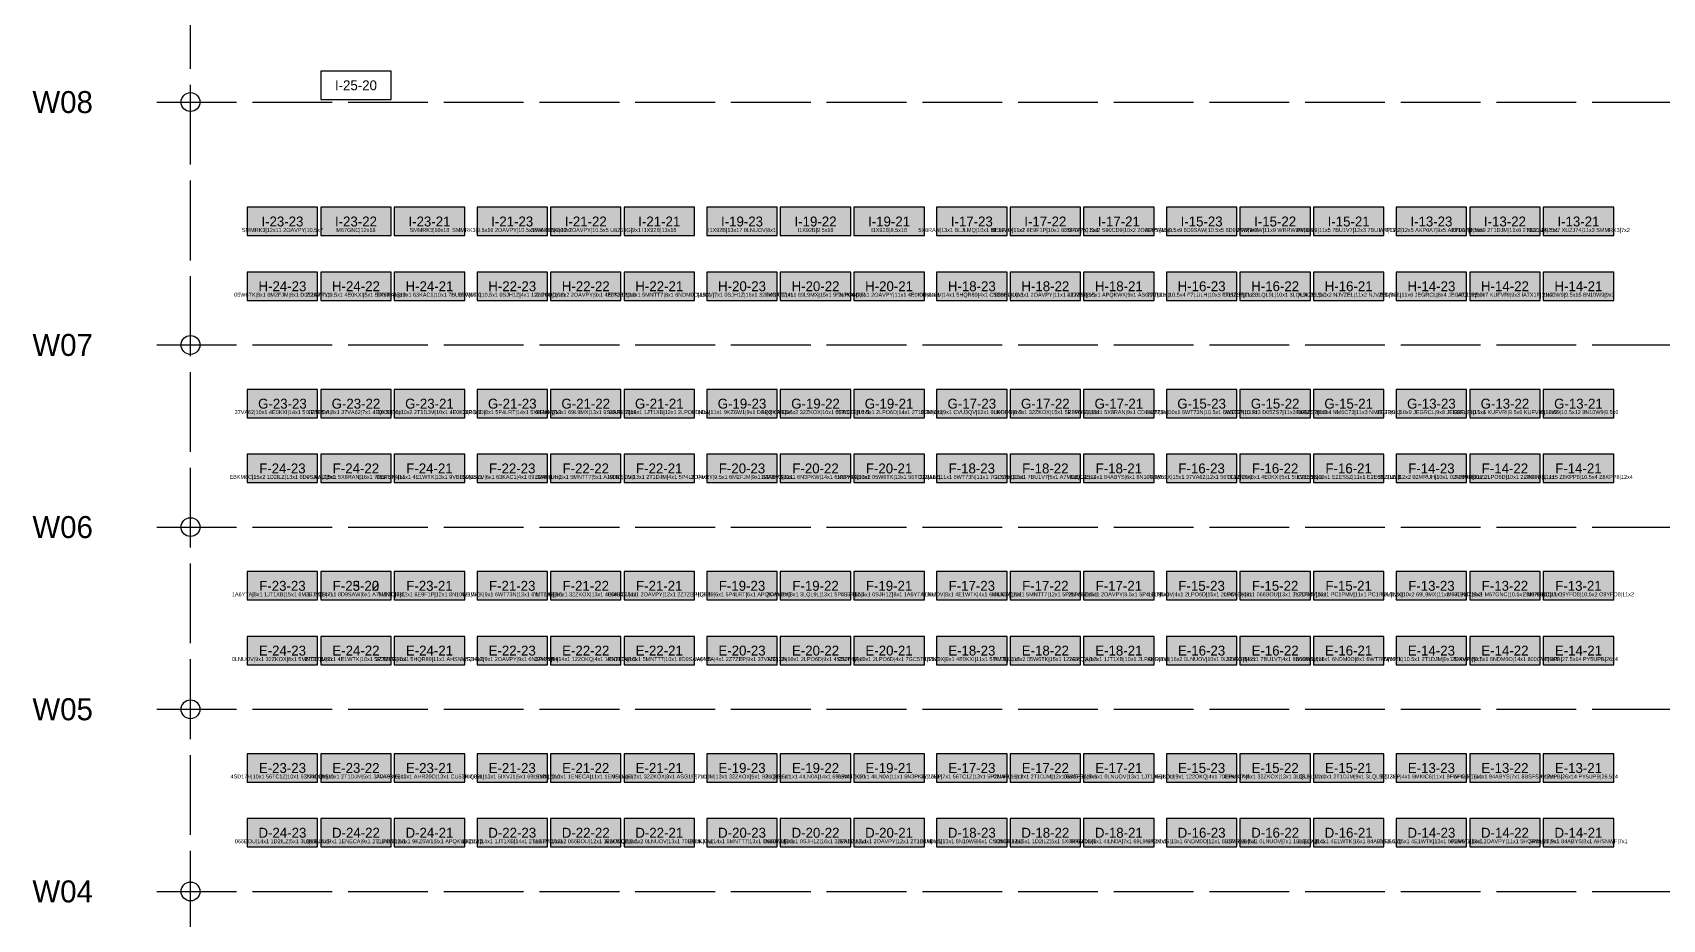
# Model space of a CAD drawing. Header units: metres. Extents: x 0 to 48.5, y -2.8 to 53.5.
# Drawn here: x 0.02 to 25.98, y 11.32 to 25.44 of the extents above; entities that cross this region are included whole.
import ezdxf
from ezdxf.enums import TextEntityAlignment as Align

# ---------------------------------------------------------------- set-up
doc = ezdxf.new("R2010")
doc.units = ezdxf.units.M
doc.linetypes.add('DASHED', pattern=[1.524, 1.27, -0.254])
for name, color, linetype in [('CROSS_AISLES', 4, 'Continuous'), ('LABELS', 7, 'Continuous'), ('RACK_L2', 7, 'Continuous'), ('STOCK_ONLY', 254, 'Continuous'), ('SUPPORT_POINTS', 8, 'Continuous'), ('WALKWAYS', 8, 'Continuous'), ('ZONE_A', 1, 'Continuous'), ('ZONE_B', 30, 'Continuous'), ('ZONE_C', 5, 'Continuous'), ('ZONE_N', 8, 'Continuous')]:
    doc.layers.add(name, color=color, linetype=linetype)

msp = doc.modelspace()

# ---------------------------------------------------------------- hatches: boundary and pattern name
at = {"layer": 'STOCK_ONLY'}
for points in [[(3.439, 22.206), (4.561, 22.206), (4.561, 22.657), (3.439, 22.657)], [(4.61, 22.206), (5.732, 22.206), (5.732, 22.657), (4.61, 22.657)], [(5.781, 22.206), (6.904, 22.206), (6.904, 22.657), (5.781, 22.657)], [(7.099, 22.206), (8.221, 22.206), (8.221, 22.657), (7.099, 22.657)], [(8.27, 22.206), (9.392, 22.206), (9.392, 22.657), (8.27, 22.657)], [(9.441, 22.206), (10.564, 22.206), (10.564, 22.657), (9.441, 22.657)], [(10.759, 22.206), (11.881, 22.206), (11.881, 22.657), (10.759, 22.657)], [(11.93, 22.206), (13.052, 22.206), (13.052, 22.657), (11.93, 22.657)], [(13.101, 22.206), (14.224, 22.206), (14.224, 22.657), (13.101, 22.657)], [(3.439, 21.174), (4.561, 21.174), (4.561, 21.625), (3.439, 21.625)], [(4.61, 21.174), (5.732, 21.174), (5.732, 21.625), (4.61, 21.625)], [(5.781, 21.174), (6.904, 21.174), (6.904, 21.625), (5.781, 21.625)], [(7.099, 21.174), (8.221, 21.174), (8.221, 21.625), (7.099, 21.625)], [(8.27, 21.174), (9.392, 21.174), (9.392, 21.625), (8.27, 21.625)], [(9.441, 21.174), (10.564, 21.174), (10.564, 21.625), (9.441, 21.625)], [(10.759, 21.174), (11.881, 21.174), (11.881, 21.625), (10.759, 21.625)], [(14.419, 21.174), (15.541, 21.174), (15.541, 21.625), (14.419, 21.625)], [(3.439, 19.306), (4.561, 19.306), (4.561, 19.757), (3.439, 19.757)], [(4.61, 19.306), (5.732, 19.306), (5.732, 19.757), (4.61, 19.757)], [(5.781, 19.306), (6.904, 19.306), (6.904, 19.757), (5.781, 19.757)], [(7.099, 19.306), (8.221, 19.306), (8.221, 19.757), (7.099, 19.757)], [(11.93, 19.306), (13.052, 19.306), (13.052, 19.757), (11.93, 19.757)], [(13.101, 19.306), (14.224, 19.306), (14.224, 19.757), (13.101, 19.757)], [(14.419, 19.306), (15.541, 19.306), (15.541, 19.757), (14.419, 19.757)], [(3.439, 18.274), (4.561, 18.274), (4.561, 18.726), (3.439, 18.726)], [(4.61, 18.274), (5.732, 18.274), (5.732, 18.726), (4.61, 18.726)], [(5.781, 18.274), (6.904, 18.274), (6.904, 18.726), (5.781, 18.726)], [(8.27, 18.274), (9.392, 18.274), (9.392, 18.726), (8.27, 18.726)], [(9.441, 18.274), (10.564, 18.274), (10.564, 18.726), (9.441, 18.726)], [(13.101, 18.274), (14.224, 18.274), (14.224, 18.726), (13.101, 18.726)], [(19.25, 18.274), (20.372, 18.274), (20.372, 18.726), (19.25, 18.726)], [(3.439, 16.406), (4.561, 16.406), (4.561, 16.857), (3.439, 16.857)], [(4.61, 16.406), (5.732, 16.406), (5.732, 16.857), (4.61, 16.857)], [(5.781, 16.406), (6.904, 16.406), (6.904, 16.857), (5.781, 16.857)], [(9.441, 16.406), (10.564, 16.406), (10.564, 16.857), (9.441, 16.857)], [(10.759, 16.406), (11.881, 16.406), (11.881, 16.857), (10.759, 16.857)], [(11.93, 16.406), (13.052, 16.406), (13.052, 16.857), (11.93, 16.857)], [(13.101, 16.406), (14.224, 16.406), (14.224, 16.857), (13.101, 16.857)], [(14.419, 16.406), (15.541, 16.406), (15.541, 16.857), (14.419, 16.857)], [(15.59, 16.406), (16.712, 16.406), (16.712, 16.857), (15.59, 16.857)], [(18.079, 16.406), (19.201, 16.406), (19.201, 16.857), (18.079, 16.857)], [(19.25, 16.406), (20.372, 16.406), (20.372, 16.857), (19.25, 16.857)], [(3.439, 15.374), (4.561, 15.374), (4.561, 15.825), (3.439, 15.825)], [(4.61, 15.374), (5.732, 15.374), (5.732, 15.825), (4.61, 15.825)], [(5.781, 15.374), (6.904, 15.374), (6.904, 15.825), (5.781, 15.825)], [(7.099, 15.374), (8.221, 15.374), (8.221, 15.825), (7.099, 15.825)], [(8.27, 15.374), (9.392, 15.374), (9.392, 15.825), (8.27, 15.825)], [(9.441, 15.374), (10.564, 15.374), (10.564, 15.825), (9.441, 15.825)], [(10.759, 15.374), (11.881, 15.374), (11.881, 15.825), (10.759, 15.825)], [(11.93, 15.374), (13.052, 15.374), (13.052, 15.825), (11.93, 15.825)], [(13.101, 15.374), (14.224, 15.374), (14.224, 15.825), (13.101, 15.825)], [(14.419, 15.374), (15.541, 15.374), (15.541, 15.825), (14.419, 15.825)], [(15.59, 15.374), (16.712, 15.374), (16.712, 15.825), (15.59, 15.825)], [(16.761, 15.374), (17.884, 15.374), (17.884, 15.825), (16.761, 15.825)], [(20.421, 15.374), (21.544, 15.374), (21.544, 15.825), (20.421, 15.825)], [(21.739, 15.374), (22.861, 15.374), (22.861, 15.825), (21.739, 15.825)], [(4.61, 13.506), (5.732, 13.506), (5.732, 13.957), (4.61, 13.957)], [(5.781, 13.506), (6.904, 13.506), (6.904, 13.957), (5.781, 13.957)], [(7.099, 13.506), (8.221, 13.506), (8.221, 13.957), (7.099, 13.957)], [(8.27, 13.506), (9.392, 13.506), (9.392, 13.957), (8.27, 13.957)], [(9.441, 13.506), (10.564, 13.506), (10.564, 13.957), (9.441, 13.957)], [(11.93, 13.506), (13.052, 13.506), (13.052, 13.957), (11.93, 13.957)], [(13.101, 13.506), (14.224, 13.506), (14.224, 13.957), (13.101, 13.957)], [(14.419, 13.506), (15.541, 13.506), (15.541, 13.957), (14.419, 13.957)], [(15.59, 13.506), (16.712, 13.506), (16.712, 13.957), (15.59, 13.957)], [(16.761, 13.506), (17.884, 13.506), (17.884, 13.957), (16.761, 13.957)], [(18.079, 13.506), (19.201, 13.506), (19.201, 13.957), (18.079, 13.957)], [(3.439, 12.474), (4.561, 12.474), (4.561, 12.925), (3.439, 12.925)], [(4.61, 12.474), (5.732, 12.474), (5.732, 12.925), (4.61, 12.925)], [(5.781, 12.474), (6.904, 12.474), (6.904, 12.925), (5.781, 12.925)], [(8.27, 12.474), (9.392, 12.474), (9.392, 12.925), (8.27, 12.925)], [(9.441, 12.474), (10.564, 12.474), (10.564, 12.925), (9.441, 12.925)], [(10.759, 12.474), (11.881, 12.474), (11.881, 12.925), (10.759, 12.925)], [(11.93, 12.474), (13.052, 12.474), (13.052, 12.925), (11.93, 12.925)], [(13.101, 12.474), (14.224, 12.474), (14.224, 12.925), (13.101, 12.925)], [(14.419, 12.474), (15.541, 12.474), (15.541, 12.925), (14.419, 12.925)], [(19.25, 12.474), (20.372, 12.474), (20.372, 12.925), (19.25, 12.925)], [(20.421, 12.474), (21.544, 12.474), (21.544, 12.925), (20.421, 12.925)], [(21.739, 12.474), (22.861, 12.474), (22.861, 12.925), (21.739, 12.925)], [(24.081, 12.474), (25.204, 12.474), (25.204, 12.925), (24.081, 12.925)]]:
    msp.add_hatch(color=254, dxfattribs=at).paths.add_polyline_path(points)
at = {"layer": 'ZONE_A'}
for points in [[(16.761, 22.206), (17.884, 22.206), (17.884, 22.657), (16.761, 22.657)], [(18.079, 22.206), (19.201, 22.206), (19.201, 22.657), (18.079, 22.657)], [(19.25, 22.206), (20.372, 22.206), (20.372, 22.657), (19.25, 22.657)], [(20.421, 22.206), (21.544, 22.206), (21.544, 22.657), (20.421, 22.657)], [(21.739, 22.206), (22.861, 22.206), (22.861, 22.657), (21.739, 22.657)], [(22.91, 22.206), (24.032, 22.206), (24.032, 22.657), (22.91, 22.657)], [(24.081, 22.206), (25.204, 22.206), (25.204, 22.657), (24.081, 22.657)], [(20.421, 21.174), (21.544, 21.174), (21.544, 21.625), (20.421, 21.625)], [(21.739, 21.174), (22.861, 21.174), (22.861, 21.625), (21.739, 21.625)], [(22.91, 21.174), (24.032, 21.174), (24.032, 21.625), (22.91, 21.625)], [(24.081, 21.174), (25.204, 21.174), (25.204, 21.625), (24.081, 21.625)], [(19.25, 19.306), (20.372, 19.306), (20.372, 19.757), (19.25, 19.757)], [(20.421, 19.306), (21.544, 19.306), (21.544, 19.757), (20.421, 19.757)], [(21.739, 19.306), (22.861, 19.306), (22.861, 19.757), (21.739, 19.757)], [(22.91, 19.306), (24.032, 19.306), (24.032, 19.757), (22.91, 19.757)], [(24.081, 19.306), (25.204, 19.306), (25.204, 19.757), (24.081, 19.757)], [(24.081, 18.274), (25.204, 18.274), (25.204, 18.726), (24.081, 18.726)], [(24.081, 16.406), (25.204, 16.406), (25.204, 16.857), (24.081, 16.857)], [(24.081, 15.374), (25.204, 15.374), (25.204, 15.825), (24.081, 15.825)], [(24.081, 13.506), (25.204, 13.506), (25.204, 13.957), (24.081, 13.957)]]:
    msp.add_hatch(color=1, dxfattribs=at).paths.add_polyline_path(points)
at = {"layer": 'ZONE_B'}
for points in [[(15.59, 22.206), (16.712, 22.206), (16.712, 22.657), (15.59, 22.657)], [(18.079, 21.174), (19.201, 21.174), (19.201, 21.625), (18.079, 21.625)], [(19.25, 21.174), (20.372, 21.174), (20.372, 21.625), (19.25, 21.625)], [(21.739, 18.274), (22.861, 18.274), (22.861, 18.726), (21.739, 18.726)], [(22.91, 18.274), (24.032, 18.274), (24.032, 18.726), (22.91, 18.726)], [(21.739, 16.406), (22.861, 16.406), (22.861, 16.857), (21.739, 16.857)], [(22.91, 16.406), (24.032, 16.406), (24.032, 16.857), (22.91, 16.857)]]:
    msp.add_hatch(color=30, dxfattribs=at).paths.add_polyline_path(points)
at = {"layer": 'ZONE_C'}
for points in [[(14.419, 22.206), (15.541, 22.206), (15.541, 22.657), (14.419, 22.657)], [(18.079, 19.306), (19.201, 19.306), (19.201, 19.757), (18.079, 19.757)], [(20.421, 18.274), (21.544, 18.274), (21.544, 18.726), (20.421, 18.726)], [(20.421, 16.406), (21.544, 16.406), (21.544, 16.857), (20.421, 16.857)], [(22.91, 13.506), (24.032, 13.506), (24.032, 13.957), (22.91, 13.957)]]:
    msp.add_hatch(color=5, dxfattribs=at).paths.add_polyline_path(points)
at = {"layer": 'ZONE_N'}
for points in [[(11.93, 21.174), (13.052, 21.174), (13.052, 21.625), (11.93, 21.625)], [(13.101, 21.174), (14.224, 21.174), (14.224, 21.625), (13.101, 21.625)], [(15.59, 21.174), (16.712, 21.174), (16.712, 21.625), (15.59, 21.625)], [(16.761, 21.174), (17.884, 21.174), (17.884, 21.625), (16.761, 21.625)], [(8.27, 19.306), (9.392, 19.306), (9.392, 19.757), (8.27, 19.757)], [(9.441, 19.306), (10.564, 19.306), (10.564, 19.757), (9.441, 19.757)], [(10.759, 19.306), (11.881, 19.306), (11.881, 19.757), (10.759, 19.757)], [(15.59, 19.306), (16.712, 19.306), (16.712, 19.757), (15.59, 19.757)], [(16.761, 19.306), (17.884, 19.306), (17.884, 19.757), (16.761, 19.757)], [(7.099, 18.274), (8.221, 18.274), (8.221, 18.726), (7.099, 18.726)], [(10.759, 18.274), (11.881, 18.274), (11.881, 18.726), (10.759, 18.726)], [(11.93, 18.274), (13.052, 18.274), (13.052, 18.726), (11.93, 18.726)], [(14.419, 18.274), (15.541, 18.274), (15.541, 18.726), (14.419, 18.726)], [(15.59, 18.274), (16.712, 18.274), (16.712, 18.726), (15.59, 18.726)], [(16.761, 18.274), (17.884, 18.274), (17.884, 18.726), (16.761, 18.726)], [(18.079, 18.274), (19.201, 18.274), (19.201, 18.726), (18.079, 18.726)], [(7.099, 16.406), (8.221, 16.406), (8.221, 16.857), (7.099, 16.857)], [(8.27, 16.406), (9.392, 16.406), (9.392, 16.857), (8.27, 16.857)], [(16.761, 16.406), (17.884, 16.406), (17.884, 16.857), (16.761, 16.857)], [(18.079, 15.374), (19.201, 15.374), (19.201, 15.825), (18.079, 15.825)], [(19.25, 15.374), (20.372, 15.374), (20.372, 15.825), (19.25, 15.825)], [(22.91, 15.374), (24.032, 15.374), (24.032, 15.825), (22.91, 15.825)], [(3.439, 13.506), (4.561, 13.506), (4.561, 13.957), (3.439, 13.957)], [(10.759, 13.506), (11.881, 13.506), (11.881, 13.957), (10.759, 13.957)], [(19.25, 13.506), (20.372, 13.506), (20.372, 13.957), (19.25, 13.957)], [(20.421, 13.506), (21.544, 13.506), (21.544, 13.957), (20.421, 13.957)], [(21.739, 13.506), (22.861, 13.506), (22.861, 13.957), (21.739, 13.957)], [(7.099, 12.474), (8.221, 12.474), (8.221, 12.925), (7.099, 12.925)], [(15.59, 12.474), (16.712, 12.474), (16.712, 12.925), (15.59, 12.925)], [(16.761, 12.474), (17.884, 12.474), (17.884, 12.925), (16.761, 12.925)], [(18.079, 12.474), (19.201, 12.474), (19.201, 12.925), (18.079, 12.925)], [(22.91, 12.474), (24.032, 12.474), (24.032, 12.925), (22.91, 12.925)]]:
    msp.add_hatch(color=8, dxfattribs=at).paths.add_polyline_path(points)

# ---------------------------------------------------------------- linework, layer by layer
at = {"layer": 'CROSS_AISLES', "linetype": 'DASHED'}
msp.add_line((2.536, 2), (2.536, 52.4), dxfattribs=at)
at = {"layer": 'RACK_L2'}
for points in [[(4.61, 24.373), (5.732, 24.373), (5.732, 24.824), (4.61, 24.824)], [(3.439, 22.206), (4.561, 22.206), (4.561, 22.657), (3.439, 22.657)], [(4.61, 22.206), (5.732, 22.206), (5.732, 22.657), (4.61, 22.657)], [(5.781, 22.206), (6.904, 22.206), (6.904, 22.657), (5.781, 22.657)], [(7.099, 22.206), (8.221, 22.206), (8.221, 22.657), (7.099, 22.657)], [(8.27, 22.206), (9.392, 22.206), (9.392, 22.657), (8.27, 22.657)], [(9.441, 22.206), (10.564, 22.206), (10.564, 22.657), (9.441, 22.657)], [(10.759, 22.206), (11.881, 22.206), (11.881, 22.657), (10.759, 22.657)], [(11.93, 22.206), (13.052, 22.206), (13.052, 22.657), (11.93, 22.657)], [(13.101, 22.206), (14.224, 22.206), (14.224, 22.657), (13.101, 22.657)], [(14.419, 22.206), (15.541, 22.206), (15.541, 22.657), (14.419, 22.657)], [(15.59, 22.206), (16.712, 22.206), (16.712, 22.657), (15.59, 22.657)], [(16.761, 22.206), (17.884, 22.206), (17.884, 22.657), (16.761, 22.657)], [(18.079, 22.206), (19.201, 22.206), (19.201, 22.657), (18.079, 22.657)], [(19.25, 22.206), (20.372, 22.206), (20.372, 22.657), (19.25, 22.657)], [(20.421, 22.206), (21.544, 22.206), (21.544, 22.657), (20.421, 22.657)], [(21.739, 22.206), (22.861, 22.206), (22.861, 22.657), (21.739, 22.657)], [(22.91, 22.206), (24.032, 22.206), (24.032, 22.657), (22.91, 22.657)], [(24.081, 22.206), (25.204, 22.206), (25.204, 22.657), (24.081, 22.657)], [(3.439, 21.174), (4.561, 21.174), (4.561, 21.625), (3.439, 21.625)], [(4.61, 21.174), (5.732, 21.174), (5.732, 21.625), (4.61, 21.625)], [(5.781, 21.174), (6.904, 21.174), (6.904, 21.625), (5.781, 21.625)], [(7.099, 21.174), (8.221, 21.174), (8.221, 21.625), (7.099, 21.625)], [(8.27, 21.174), (9.392, 21.174), (9.392, 21.625), (8.27, 21.625)], [(9.441, 21.174), (10.564, 21.174), (10.564, 21.625), (9.441, 21.625)], [(10.759, 21.174), (11.881, 21.174), (11.881, 21.625), (10.759, 21.625)], [(11.93, 21.174), (13.052, 21.174), (13.052, 21.625), (11.93, 21.625)], [(13.101, 21.174), (14.224, 21.174), (14.224, 21.625), (13.101, 21.625)], [(14.419, 21.174), (15.541, 21.174), (15.541, 21.625), (14.419, 21.625)], [(15.59, 21.174), (16.712, 21.174), (16.712, 21.625), (15.59, 21.625)], [(16.761, 21.174), (17.884, 21.174), (17.884, 21.625), (16.761, 21.625)], [(18.079, 21.174), (19.201, 21.174), (19.201, 21.625), (18.079, 21.625)], [(19.25, 21.174), (20.372, 21.174), (20.372, 21.625), (19.25, 21.625)], [(20.421, 21.174), (21.544, 21.174), (21.544, 21.625), (20.421, 21.625)], [(21.739, 21.174), (22.861, 21.174), (22.861, 21.625), (21.739, 21.625)], [(22.91, 21.174), (24.032, 21.174), (24.032, 21.625), (22.91, 21.625)], [(24.081, 21.174), (25.204, 21.174), (25.204, 21.625), (24.081, 21.625)], [(3.439, 19.306), (4.561, 19.306), (4.561, 19.757), (3.439, 19.757)], [(4.61, 19.306), (5.732, 19.306), (5.732, 19.757), (4.61, 19.757)], [(5.781, 19.306), (6.904, 19.306), (6.904, 19.757), (5.781, 19.757)], [(7.099, 19.306), (8.221, 19.306), (8.221, 19.757), (7.099, 19.757)], [(8.27, 19.306), (9.392, 19.306), (9.392, 19.757), (8.27, 19.757)], [(9.441, 19.306), (10.564, 19.306), (10.564, 19.757), (9.441, 19.757)], [(10.759, 19.306), (11.881, 19.306), (11.881, 19.757), (10.759, 19.757)], [(11.93, 19.306), (13.052, 19.306), (13.052, 19.757), (11.93, 19.757)], [(13.101, 19.306), (14.224, 19.306), (14.224, 19.757), (13.101, 19.757)], [(14.419, 19.306), (15.541, 19.306), (15.541, 19.757), (14.419, 19.757)], [(15.59, 19.306), (16.712, 19.306), (16.712, 19.757), (15.59, 19.757)], [(16.761, 19.306), (17.884, 19.306), (17.884, 19.757), (16.761, 19.757)], [(18.079, 19.306), (19.201, 19.306), (19.201, 19.757), (18.079, 19.757)], [(19.25, 19.306), (20.372, 19.306), (20.372, 19.757), (19.25, 19.757)], [(20.421, 19.306), (21.544, 19.306), (21.544, 19.757), (20.421, 19.757)], [(21.739, 19.306), (22.861, 19.306), (22.861, 19.757), (21.739, 19.757)], [(22.91, 19.306), (24.032, 19.306), (24.032, 19.757), (22.91, 19.757)], [(24.081, 19.306), (25.204, 19.306), (25.204, 19.757), (24.081, 19.757)], [(3.439, 18.274), (4.561, 18.274), (4.561, 18.726), (3.439, 18.726)], [(4.61, 18.274), (5.732, 18.274), (5.732, 18.726), (4.61, 18.726)], [(5.781, 18.274), (6.904, 18.274), (6.904, 18.726), (5.781, 18.726)], [(7.099, 18.274), (8.221, 18.274), (8.221, 18.726), (7.099, 18.726)], [(8.27, 18.274), (9.392, 18.274), (9.392, 18.726), (8.27, 18.726)], [(9.441, 18.274), (10.564, 18.274), (10.564, 18.726), (9.441, 18.726)], [(10.759, 18.274), (11.881, 18.274), (11.881, 18.726), (10.759, 18.726)], [(11.93, 18.274), (13.052, 18.274), (13.052, 18.726), (11.93, 18.726)], [(13.101, 18.274), (14.224, 18.274), (14.224, 18.726), (13.101, 18.726)], [(14.419, 18.274), (15.541, 18.274), (15.541, 18.726), (14.419, 18.726)], [(15.59, 18.274), (16.712, 18.274), (16.712, 18.726), (15.59, 18.726)], [(16.761, 18.274), (17.884, 18.274), (17.884, 18.726), (16.761, 18.726)], [(18.079, 18.274), (19.201, 18.274), (19.201, 18.726), (18.079, 18.726)], [(19.25, 18.274), (20.372, 18.274), (20.372, 18.726), (19.25, 18.726)], [(20.421, 18.274), (21.544, 18.274), (21.544, 18.726), (20.421, 18.726)], [(21.739, 18.274), (22.861, 18.274), (22.861, 18.726), (21.739, 18.726)], [(22.91, 18.274), (24.032, 18.274), (24.032, 18.726), (22.91, 18.726)], [(24.081, 18.274), (25.204, 18.274), (25.204, 18.726), (24.081, 18.726)], [(3.439, 16.406), (4.561, 16.406), (4.561, 16.857), (3.439, 16.857)], [(4.61, 16.406), (5.732, 16.406), (5.732, 16.857), (4.61, 16.857)], [(4.61, 16.406), (5.732, 16.406), (5.732, 16.857), (4.61, 16.857)], [(5.781, 16.406), (6.904, 16.406), (6.904, 16.857), (5.781, 16.857)], [(7.099, 16.406), (8.221, 16.406), (8.221, 16.857), (7.099, 16.857)], [(8.27, 16.406), (9.392, 16.406), (9.392, 16.857), (8.27, 16.857)], [(9.441, 16.406), (10.564, 16.406), (10.564, 16.857), (9.441, 16.857)], [(10.759, 16.406), (11.881, 16.406), (11.881, 16.857), (10.759, 16.857)], [(11.93, 16.406), (13.052, 16.406), (13.052, 16.857), (11.93, 16.857)], [(13.101, 16.406), (14.224, 16.406), (14.224, 16.857), (13.101, 16.857)], [(14.419, 16.406), (15.541, 16.406), (15.541, 16.857), (14.419, 16.857)], [(15.59, 16.406), (16.712, 16.406), (16.712, 16.857), (15.59, 16.857)], [(16.761, 16.406), (17.884, 16.406), (17.884, 16.857), (16.761, 16.857)], [(18.079, 16.406), (19.201, 16.406), (19.201, 16.857), (18.079, 16.857)], [(19.25, 16.406), (20.372, 16.406), (20.372, 16.857), (19.25, 16.857)], [(20.421, 16.406), (21.544, 16.406), (21.544, 16.857), (20.421, 16.857)], [(21.739, 16.406), (22.861, 16.406), (22.861, 16.857), (21.739, 16.857)], [(22.91, 16.406), (24.032, 16.406), (24.032, 16.857), (22.91, 16.857)], [(24.081, 16.406), (25.204, 16.406), (25.204, 16.857), (24.081, 16.857)], [(3.439, 15.374), (4.561, 15.374), (4.561, 15.825), (3.439, 15.825)], [(4.61, 15.374), (5.732, 15.374), (5.732, 15.825), (4.61, 15.825)], [(5.781, 15.374), (6.904, 15.374), (6.904, 15.825), (5.781, 15.825)], [(7.099, 15.374), (8.221, 15.374), (8.221, 15.825), (7.099, 15.825)], [(8.27, 15.374), (9.392, 15.374), (9.392, 15.825), (8.27, 15.825)], [(9.441, 15.374), (10.564, 15.374), (10.564, 15.825), (9.441, 15.825)], [(10.759, 15.374), (11.881, 15.374), (11.881, 15.825), (10.759, 15.825)], [(11.93, 15.374), (13.052, 15.374), (13.052, 15.825), (11.93, 15.825)], [(13.101, 15.374), (14.224, 15.374), (14.224, 15.825), (13.101, 15.825)], [(14.419, 15.374), (15.541, 15.374), (15.541, 15.825), (14.419, 15.825)], [(15.59, 15.374), (16.712, 15.374), (16.712, 15.825), (15.59, 15.825)], [(16.761, 15.374), (17.884, 15.374), (17.884, 15.825), (16.761, 15.825)], [(18.079, 15.374), (19.201, 15.374), (19.201, 15.825), (18.079, 15.825)], [(19.25, 15.374), (20.372, 15.374), (20.372, 15.825), (19.25, 15.825)], [(20.421, 15.374), (21.544, 15.374), (21.544, 15.825), (20.421, 15.825)], [(21.739, 15.374), (22.861, 15.374), (22.861, 15.825), (21.739, 15.825)], [(22.91, 15.374), (24.032, 15.374), (24.032, 15.825), (22.91, 15.825)], [(24.081, 15.374), (25.204, 15.374), (25.204, 15.825), (24.081, 15.825)], [(3.439, 13.506), (4.561, 13.506), (4.561, 13.957), (3.439, 13.957)], [(4.61, 13.506), (5.732, 13.506), (5.732, 13.957), (4.61, 13.957)], [(5.781, 13.506), (6.904, 13.506), (6.904, 13.957), (5.781, 13.957)], [(7.099, 13.506), (8.221, 13.506), (8.221, 13.957), (7.099, 13.957)], [(8.27, 13.506), (9.392, 13.506), (9.392, 13.957), (8.27, 13.957)], [(9.441, 13.506), (10.564, 13.506), (10.564, 13.957), (9.441, 13.957)], [(10.759, 13.506), (11.881, 13.506), (11.881, 13.957), (10.759, 13.957)], [(11.93, 13.506), (13.052, 13.506), (13.052, 13.957), (11.93, 13.957)], [(13.101, 13.506), (14.224, 13.506), (14.224, 13.957), (13.101, 13.957)], [(14.419, 13.506), (15.541, 13.506), (15.541, 13.957), (14.419, 13.957)], [(15.59, 13.506), (16.712, 13.506), (16.712, 13.957), (15.59, 13.957)], [(16.761, 13.506), (17.884, 13.506), (17.884, 13.957), (16.761, 13.957)], [(18.079, 13.506), (19.201, 13.506), (19.201, 13.957), (18.079, 13.957)], [(19.25, 13.506), (20.372, 13.506), (20.372, 13.957), (19.25, 13.957)], [(20.421, 13.506), (21.544, 13.506), (21.544, 13.957), (20.421, 13.957)], [(21.739, 13.506), (22.861, 13.506), (22.861, 13.957), (21.739, 13.957)], [(22.91, 13.506), (24.032, 13.506), (24.032, 13.957), (22.91, 13.957)], [(24.081, 13.506), (25.204, 13.506), (25.204, 13.957), (24.081, 13.957)], [(3.439, 12.474), (4.561, 12.474), (4.561, 12.925), (3.439, 12.925)], [(4.61, 12.474), (5.732, 12.474), (5.732, 12.925), (4.61, 12.925)], [(5.781, 12.474), (6.904, 12.474), (6.904, 12.925), (5.781, 12.925)], [(7.099, 12.474), (8.221, 12.474), (8.221, 12.925), (7.099, 12.925)], [(8.27, 12.474), (9.392, 12.474), (9.392, 12.925), (8.27, 12.925)], [(9.441, 12.474), (10.564, 12.474), (10.564, 12.925), (9.441, 12.925)], [(10.759, 12.474), (11.881, 12.474), (11.881, 12.925), (10.759, 12.925)], [(11.93, 12.474), (13.052, 12.474), (13.052, 12.925), (11.93, 12.925)], [(13.101, 12.474), (14.224, 12.474), (14.224, 12.925), (13.101, 12.925)], [(14.419, 12.474), (15.541, 12.474), (15.541, 12.925), (14.419, 12.925)], [(15.59, 12.474), (16.712, 12.474), (16.712, 12.925), (15.59, 12.925)], [(16.761, 12.474), (17.884, 12.474), (17.884, 12.925), (16.761, 12.925)], [(18.079, 12.474), (19.201, 12.474), (19.201, 12.925), (18.079, 12.925)], [(19.25, 12.474), (20.372, 12.474), (20.372, 12.925), (19.25, 12.925)], [(20.421, 12.474), (21.544, 12.474), (21.544, 12.925), (20.421, 12.925)], [(21.739, 12.474), (22.861, 12.474), (22.861, 12.925), (21.739, 12.925)], [(22.91, 12.474), (24.032, 12.474), (24.032, 12.925), (22.91, 12.925)], [(24.081, 12.474), (25.204, 12.474), (25.204, 12.925), (24.081, 12.925)]]:
    msp.add_lwpolyline(points, close=True, dxfattribs=at)
at = {"layer": 'SUPPORT_POINTS'}
for centre in [(2.536, 24.332), (2.536, 20.466), (2.536, 17.566), (2.536, 14.666), (2.536, 11.766)]:
    msp.add_circle(centre, 0.15, dxfattribs=at)
at = {"layer": 'WALKWAYS', "linetype": 'DASHED'}
for p, q in [((2, 24.332), (48.456, 24.332)), ((2, 20.466), (48.456, 20.466)), ((2, 17.566), (48.456, 17.566)), ((2, 14.666), (48.456, 14.666)), ((2, 11.766), (48.456, 11.766))]:
    msp.add_line(p, q, dxfattribs=at)

# ---------------------------------------------------------------- texts
at = {"layer": 'LABELS'}
for s, height, p in [('I-25-20', 0.1579, (5.171, 24.599)), ('SMMRK3|12x11 2OAVPY|10.5x7', 0.06314, (4, 22.296)), ('I-23-23', 0.1579, (4, 22.431)), ('I-23-22', 0.1579, (5.171, 22.431)), ('M67GNC|12x18', 0.06314, (5.171, 22.296)), ('I-23-21', 0.1579, (6.342, 22.431)), ('SMMRK3|10x18', 0.06314, (6.342, 22.296)), ('SMMRK3|9.5x16 2OAVPY|10.5x1 M67GNC|10x1', 0.06314, (7.66, 22.296)), ('I-21-23', 0.1579, (7.66, 22.431)), ('SMMRK3|9x12 2OAVPY|10.5x5 U8203G|9x1', 0.06314, (8.831, 22.296)), ('I-21-22', 0.1579, (8.831, 22.431)), ('I-21-21', 0.1579, (10.002, 22.431)), ('I1X92B|13x18', 0.06314, (10.002, 22.296)), ('I1X92B|13x17 0LNUOV|8x1', 0.06314, (11.32, 22.296)), ('I-19-23', 0.1579, (11.32, 22.431)), ('I-19-22', 0.1579, (12.491, 22.431)), ('I1X92B|9.5x18', 0.06314, (12.491, 22.296)), ('I-19-21', 0.1579, (13.662, 22.431)), ('I1X92B|8.5x18', 0.06314, (13.662, 22.296)), ('5X8RAN|13x1 BLJLMQ|10x1 BLJLMQ|11x1', 0.06314, (14.98, 22.296)), ('I-17-23', 0.1579, (14.98, 22.431)), ('8E9F1P|11x2 8E9F1P|10x1 8E9F1P|10.5x1', 0.06314, (16.151, 22.296)), ('I-17-22', 0.1579, (16.151, 22.431)), ('2OAVPY|11x2 S90CD9|10x2 2OAVPY|10x1', 0.06314, (17.322, 22.296)), ('I-17-21', 0.1579, (17.322, 22.431)), ('8D9SAW|9.5x9 8D9SAW|10.5x5 8D9SAW|9x4', 0.06314, (18.64, 22.296)), ('I-15-23', 0.1579, (18.64, 22.431)), ('WRRW1W|11x9 WRRW1W|9x9', 0.06314, (19.811, 22.296)), ('I-15-22', 0.1579, (19.811, 22.431)), ('8N10W9|11x5 7BU1V7|12x3 7BU1V7|13x2', 0.06314, (20.982, 22.296)), ('I-15-21', 0.1579, (20.982, 22.431)), ('AKP0A7|12x5 AKP0A7|9x5 AKP0A7|9.5x5', 0.06314, (22.3, 22.296)), ('I-13-23', 0.1579, (22.3, 22.431)), ('2T1DJM|10x9 2T1DJM|11x8 2T1DJM|9.5x1', 0.06314, (23.471, 22.296)), ('I-13-22', 0.1579, (23.471, 22.431)), ('XUZJ74|10x7 XUZJ74|11x3 SMMRK3|7x2', 0.06314, (24.642, 22.296)), ('I-13-21', 0.1579, (24.642, 22.431)), ('05W6TK|8x1 6M2FJM|8x1 D05ZS7|7x1', 0.06314, (4, 21.265)), ('H-24-23', 0.1579, (4, 21.4)), ('2OAVPY|9.5x1 4E0KXI|5x1 5IXVJ1|13x1', 0.06314, (5.171, 21.265)), ('H-24-22', 0.1579, (5.171, 21.4)), ('5X8RAN|10x1 63KAC1|10x1 7BU1V7|16x1', 0.06314, (6.342, 21.265)), ('H-24-21', 0.1579, (6.342, 21.4)), ('05W6TK|10.5x1 0SJH1Z|4x1 122OKQ|16x1', 0.06314, (7.66, 21.265)), ('H-22-23', 0.1579, (7.66, 21.4)), ('2LPO6D|16x2 2OAVPY|9x1 4E0KXI|11x1', 0.06314, (8.831, 21.265)), ('H-22-22', 0.1579, (8.831, 21.4)), ('2Z7ZEP|11x1 5MNTT7|8x1 6NDM0O|15x1', 0.06314, (10.002, 21.265)), ('H-22-21', 0.1579, (10.002, 21.4)), ('0LNUOV|7x1 0SJH1Z|16x1 32ZKOX|11x1', 0.06314, (11.32, 21.265)), ('H-20-23', 0.1579, (11.32, 21.4)), ('5MNTT7|4x1 69L9MX|15x1 9FWH2G|9x1', 0.06314, (12.491, 21.265)), ('H-20-22', 0.1579, (12.491, 21.4)), ('2LPO6D|5x1 2OAVPY|11x1 4E0KXI|14x1', 0.06314, (13.662, 21.265)), ('H-20-21', 0.1579, (13.662, 21.4)), ('0LNUOV|14x1 5HQR89|4x1 C5O9C9|10x1', 0.06314, (14.98, 21.265)), ('H-18-23', 0.1579, (14.98, 21.4)), ('066BOU|13x1 2OAVPY|11x1 4ILN0A|8x1', 0.06314, (16.151, 21.265)), ('H-18-22', 0.1579, (16.151, 21.4)), ('2Z7ZEP|15x1 APQKWK|9x1 ASG1IT|11x1', 0.06314, (17.322, 21.265)), ('H-18-21', 0.1579, (17.322, 21.4)), ('F7LULH|10.5x4 F7LULH|10x3 F7LULH|11x3', 0.06314, (18.64, 21.265)), ('H-16-23', 0.1579, (18.64, 21.4)), ('D05ZS7|7x2 3LQL9L|10x1 3LQL9L|10.5x1', 0.06314, (19.811, 21.265)), ('H-16-22', 0.1579, (19.811, 21.4)), ('NJVZEL|10x2 NJVZEL|11x2 NJVZEL|9x2', 0.06314, (20.982, 21.265)), ('H-16-21', 0.1579, (20.982, 21.4)), ('JEGRCL|11x6 JEGRCL|8x4 JEGRCL|9.5x4', 0.06314, (22.3, 21.265)), ('H-14-23', 0.1579, (22.3, 21.4)), ('IA7X1P|10x7 KUFVRI|9x3 IA7X1P|11x2', 0.06314, (23.471, 21.265)), ('H-14-22', 0.1579, (23.471, 21.4)), ('8N10W9|9.5x15 8N10W9|9x3', 0.06314, (24.642, 21.265)), ('H-14-21', 0.1579, (24.642, 21.4)), ('G-23-23', 0.1579, (4, 19.531)), ('G-23-22', 0.1579, (5.171, 19.531)), ('G-23-21', 0.1579, (6.342, 19.531)), ('G-21-23', 0.1579, (7.66, 19.531)), ('G-21-22', 0.1579, (8.831, 19.531)), ('G-21-21', 0.1579, (10.002, 19.531)), ('G-19-23', 0.1579, (11.32, 19.531)), ('G-19-22', 0.1579, (12.491, 19.531)), ('G-19-21', 0.1579, (13.662, 19.531)), ('G-17-23', 0.1579, (14.98, 19.531)), ('G-17-22', 0.1579, (16.151, 19.531)), ('G-17-21', 0.1579, (17.322, 19.531)), ('G-15-23', 0.1579, (18.64, 19.531)), ('G-15-22', 0.1579, (19.811, 19.531)), ('G-15-21', 0.1579, (20.982, 19.531)), ('G-13-23', 0.1579, (22.3, 19.531)), ('G-13-22', 0.1579, (23.471, 19.531)), ('G-13-21', 0.1579, (24.642, 19.531)), ('37VA62|10x1 4E0KXI|14x1 5IXVJ1|5x1', 0.06314, (4, 19.396)), ('1ENECA|8x1 37VA62|7x1 4E0KXI|16x1', 0.06314, (5.171, 19.396)), ('QXS5D1|10x2 2T1DJM|10x1 4E0KXI|13x1', 0.06314, (6.342, 19.396)), ('2LPO6D|8x1 5P4LRT|14x1 5X8RAN|7x1', 0.06314, (7.66, 19.396)), ('4ILN0A|12x1 69L9MX|13x1 9S4AF8|16x1', 0.06314, (8.831, 19.396)), ('0SJH1Z|16x1 1JT1XB|12x1 2LPO6D|4x1', 0.06314, (10.002, 19.396)), ('4ILN0A|11x1 9KZ6W1|9x1 DSQXYR|13x1', 0.06314, (11.32, 19.396)), ('APQKWK|16x2 32ZKOX|10x1 56TC1Z|8.5x1', 0.06314, (12.491, 19.396)), ('05W6TK|10.5x1 2LPO6D|14x1 2T1DJM|4x1', 0.06314, (13.662, 19.396)), ('066BOU|9x1 CVU3QV|12x1 JU0ODD|6x1', 0.06314, (14.98, 19.396)), ('0LNUOV|8.5x1 32ZKOX|15x1 5P2MVG|10x1', 0.06314, (16.151, 19.396)), ('2LPO6D|15x1 5X8RAN|9x1 CD1NU9|6x1', 0.06314, (17.322, 19.396)), ('6WT73N|10x1 6WT73N|10.5x1 6WT73N|11x1', 0.06314, (18.64, 19.396)), ('D05ZS7|10.5x3 D05ZS7|11x3 D05ZS7|8x3', 0.06314, (19.811, 19.396)), ('NM6C73|10x4 NM6C73|11x3 NM6C73|9x3', 0.06314, (20.982, 19.396)), ('JEGRCL|10x9 JEGRCL|9x8 JEGRCL|10.5x1', 0.06314, (22.3, 19.396)), ('KUFVRI|11x6 KUFVRI|9.5x6 KUFVRI|12x5', 0.06314, (23.471, 19.396)), ('8N10W9|10.5x12 8N10W9|9.5x6', 0.06314, (24.642, 19.396)), ('F-24-23', 0.1579, (4, 18.5)), ('F-24-22', 0.1579, (5.171, 18.5)), ('F-24-21', 0.1579, (6.342, 18.5)), ('F-22-23', 0.1579, (7.66, 18.5)), ('F-22-22', 0.1579, (8.831, 18.5)), ('F-22-21', 0.1579, (10.002, 18.5)), ('F-20-23', 0.1579, (11.32, 18.5)), ('F-20-22', 0.1579, (12.491, 18.5)), ('F-20-21', 0.1579, (13.662, 18.5)), ('F-18-23', 0.1579, (14.98, 18.5)), ('F-18-22', 0.1579, (16.151, 18.5)), ('F-18-21', 0.1579, (17.322, 18.5)), ('F-16-23', 0.1579, (18.64, 18.5)), ('F-16-22', 0.1579, (19.811, 18.5)), ('F-16-21', 0.1579, (20.982, 18.5)), ('F-14-23', 0.1579, (22.3, 18.5)), ('F-14-22', 0.1579, (23.471, 18.5)), ('F-14-21', 0.1579, (24.642, 18.5)), ('EBKM6C|15x2 1D2ILZ|13x1 8D9SAW|13x1', 0.06314, (4, 18.365)), ('0SJH1Z|5x1 5X8RAN|16x1 70EPUK|4x1', 0.06314, (5.171, 18.365)), ('05W6TK|14x1 4E1WTK|13x1 9VBE59|15x1', 0.06314, (6.342, 18.365)), ('0LNUOV|6x1 63KAC1|4x1 69L9MX|14x1', 0.06314, (7.66, 18.365)), ('02MRUH|5x1 5MNTT7|5x1 A19092|16x1', 0.06314, (8.831, 18.365)), ('0LNUOV|13x1 2T1DJM|4x1 5P4LRT|4x1', 0.06314, (10.002, 18.365)), ('2OAVPY|9.5x1 6M2FJM|9x1 84ABYS|6x1', 0.06314, (11.32, 18.365)), ('122OKQ|12x1 6N3PKW|14x1 6N3PKW|16x1', 0.06314, (12.491, 18.365)), ('1A6YTA|13x2 05W6TK|13x1 56TC1Z|11x1', 0.06314, (13.662, 18.365)), ('37VA62|11x1 6WT73N|11x1 7GC57K|13x1', 0.06314, (14.98, 18.365)), ('1D2ILZ|15x1 7BU1V7|5x1 A7MDBC|15x1', 0.06314, (16.151, 18.365)), ('3LQL9L|14x1 84ABYS|6x1 8N10W9|6x1', 0.06314, (17.322, 18.365)), ('05W6TK|15x1 37VA62|12x1 56TC1Z|10x1', 0.06314, (18.64, 18.365)), ('0LNUOV|6x1 4E0KXI|5x1 5IXVJ1|15x1', 0.06314, (19.811, 18.365)), ('E2ES5Z|10x1 E2ES5Z|11x1 E2ES5Z|12x1', 0.06314, (20.982, 18.365)), ('69L9MX|12x2 02MRUH|10x1 02MRUH|11x1', 0.06314, (22.3, 18.365)), ('F29V5I|9x2 2LPO6D|10x1 2LPO6D|11x1', 0.06314, (23.471, 18.365)), ('Z8KPP8|11x5 Z8KPP8|10.5x4 Z8KPP8|12x4', 0.06314, (24.642, 18.365)), ('F-23-23', 0.1579, (4, 16.631)), ('F-23-22', 0.1579, (5.171, 16.631)), ('F-25-20', 0.1579, (5.171, 16.631)), ('F-23-21', 0.1579, (6.342, 16.631)), ('F-21-23', 0.1579, (7.66, 16.631)), ('F-21-22', 0.1579, (8.831, 16.631)), ('F-21-21', 0.1579, (10.002, 16.631)), ('F-19-23', 0.1579, (11.32, 16.631)), ('F-19-22', 0.1579, (12.491, 16.631)), ('F-19-21', 0.1579, (13.662, 16.631)), ('F-17-23', 0.1579, (14.98, 16.631)), ('F-17-22', 0.1579, (16.151, 16.631)), ('F-17-21', 0.1579, (17.322, 16.631)), ('F-15-23', 0.1579, (18.64, 16.631)), ('F-15-22', 0.1579, (19.811, 16.631)), ('F-15-21', 0.1579, (20.982, 16.631)), ('F-13-23', 0.1579, (22.3, 16.631)), ('F-13-22', 0.1579, (23.471, 16.631)), ('F-13-21', 0.1579, (24.642, 16.631)), ('1A6YTA|8x1 1JT1XB|15x1 6M2FJM|14x1', 0.06314, (4, 16.496)), ('1JT1XB|7x1 8D9SAW|6x1 A7MDBC|6x1', 0.06314, (5.171, 16.496)), ('5MNTT7|12x1 8E9F1P|12x1 8N10W9|7x1', 0.06314, (6.342, 16.496)), ('4E1WTK|9x1 6WT73N|13x1 6WT73N|9x1', 0.06314, (7.66, 16.496)), ('1JT1XB|16x1 32ZKOX|13x1 4E0KXI|15x1', 0.06314, (8.831, 16.496)), ('066BOU|4x1 2OAVPY|12x1 2Z7ZEP|13x1', 0.06314, (10.002, 16.496)), ('5HQR89|6x1 5P4LRT|6x1 APQKWK|8x1', 0.06314, (11.32, 16.496)), ('2OAVPY|8x1 3LQL9L|13x1 5P4LRT|8x1', 0.06314, (12.491, 16.496)), ('0SJH1Z|5x1 0SJH1Z|8x1 1A6YTA|16x1', 0.06314, (13.662, 16.496)), ('0LNUOV|8x1 4E1WTK|4x1 6MKIC6|12x1', 0.06314, (14.98, 16.496)), ('4ILN0A|10x1 5MNTT7|12x1 5P2MVG|14x1', 0.06314, (16.151, 16.496)), ('2LPO6D|5x1 2OAVPY|9.5x1 5P4LRT|8x1', 0.06314, (17.322, 16.496)), ('0LNUOV|4x1 2LPO6D|15x1 2LPO6D|4x1', 0.06314, (18.64, 16.496)), ('05W6TK|9x1 066BOU|13x1 2LPO6D|15x1', 0.06314, (19.811, 16.496)), ('PC1PMV|10x1 PC1PMV|11x1 PC1PMV|12x1', 0.06314, (20.982, 16.496)), ('69L9MX|10x2 69L9MX|11x2 69L9MX|9x2', 0.06314, (22.3, 16.496)), ('M67GNC|10x1 M67GNC|10.5x1 M67GNC|11x1', 0.06314, (23.471, 16.496)), ('Z8KPP8|10x5 O9YFO8|10.5x2 O9YFO8|11x2', 0.06314, (24.642, 16.496)), ('E-24-23', 0.1579, (4, 15.6)), ('E-24-22', 0.1579, (5.171, 15.6)), ('E-24-21', 0.1579, (6.342, 15.6)), ('E-22-23', 0.1579, (7.66, 15.6)), ('E-22-22', 0.1579, (8.831, 15.6)), ('E-22-21', 0.1579, (10.002, 15.6)), ('E-20-23', 0.1579, (11.32, 15.6)), ('E-20-22', 0.1579, (12.491, 15.6)), ('E-20-21', 0.1579, (13.662, 15.6)), ('E-18-23', 0.1579, (14.98, 15.6)), ('E-18-22', 0.1579, (16.151, 15.6)), ('E-18-21', 0.1579, (17.322, 15.6)), ('E-16-23', 0.1579, (18.64, 15.6)), ('E-16-22', 0.1579, (19.811, 15.6)), ('E-16-21', 0.1579, (20.982, 15.6)), ('E-14-23', 0.1579, (22.3, 15.6)), ('E-14-22', 0.1579, (23.471, 15.6)), ('E-14-21', 0.1579, (24.642, 15.6)), ('0LNUOV|9x1 32ZKOX|8x1 5MNTT7|10x1', 0.06314, (4, 15.465)), ('2T1DJM|5x1 4E1WTK|16x1 5P2MVG|4x1', 0.06314, (5.171, 15.465)), ('2Z7ZEP|10x1 5HQR89|11x1 AHSNWF|14x1', 0.06314, (6.342, 15.465)), ('0SJH1Z|9x1 2OAVPY|9x1 6N3PKW|9x1', 0.06314, (7.66, 15.465)), ('02MRUH|14x1 122OKQ|4x1 1ENECA|8x1', 0.06314, (8.831, 15.465)), ('4SD17H|15x1 5MNTT7|10x1 8D9SAW|4x1', 0.06314, (10.002, 15.465)), ('1A6YTA|4x1 2Z7ZEP|9x1 37VA62|12x1', 0.06314, (11.32, 15.465)), ('1JT1XB|10x1 2LPO6D|9x1 4SD17H|4x1', 0.06314, (12.491, 15.465)), ('0SJH1Z|10x1 2LPO6D|4x1 7GC57K|11x1', 0.06314, (13.662, 15.465)), ('32ZKOX|9x1 4E0KXI|11x1 5IXVJ1|11x1', 0.06314, (14.98, 15.465)), ('TLFT43|16x2 05W6TK|15x1 122OKQ|10x1', 0.06314, (16.151, 15.465)), ('1A6YTA|12x1 1JT1XB|10x1 2LPO6D|9x1', 0.06314, (17.322, 15.465)), ('AHR20O|16x2 0LNUOV|10x1 0LNUOV|14x1', 0.06314, (18.64, 15.465)), ('37VA62|12x1 7BU1V7|4x1 8N10W9|6x1', 0.06314, (19.811, 15.465)), ('066BOU|16x1 6NDM0O|8x1 6WT73N|10x1', 0.06314, (20.982, 15.465)), ('05W6TK|10.5x1 2T1DJM|9x1 5IXVJ1|9x1', 0.06314, (22.3, 15.465)), ('2OAVPY|9.5x1 6NDM0O|14x1 800OVF|9x1', 0.06314, (23.471, 15.465)), ('PY5UPB|27.5x14 PY5UPB|26x4', 0.06314, (24.642, 15.465)), ('E-23-23', 0.1579, (4, 13.731)), ('E-23-22', 0.1579, (5.171, 13.731)), ('E-23-21', 0.1579, (6.342, 13.731)), ('E-21-23', 0.1579, (7.66, 13.731)), ('E-21-22', 0.1579, (8.831, 13.731)), ('E-21-21', 0.1579, (10.002, 13.731)), ('E-19-23', 0.1579, (11.32, 13.731)), ('E-19-22', 0.1579, (12.491, 13.731)), ('E-19-21', 0.1579, (13.662, 13.731)), ('E-17-23', 0.1579, (14.98, 13.731)), ('E-17-22', 0.1579, (16.151, 13.731)), ('E-17-21', 0.1579, (17.322, 13.731)), ('E-15-23', 0.1579, (18.64, 13.731)), ('E-15-22', 0.1579, (19.811, 13.731)), ('E-15-21', 0.1579, (20.982, 13.731)), ('E-13-23', 0.1579, (22.3, 13.731)), ('E-13-22', 0.1579, (23.471, 13.731)), ('E-13-21', 0.1579, (24.642, 13.731)), ('4SD17H|10x1 56TC1Z|10x1 63KAC1|15x1', 0.06314, (4, 13.596)), ('2T1DJM|10x1 2T1DJM|5x1 37VA62|15x1', 0.06314, (5.171, 13.596)), ('ADT9MG|13x1 AHR20O|13x1 CU53FM|8x1', 0.06314, (6.342, 13.596)), ('3LQL9L|13x1 5IXVJ1|5x1 69L9MX|10x1', 0.06314, (7.66, 13.596)), ('1D2ILZ|10x1 1ENECA|11x1 1ENECA|6x1', 0.06314, (8.831, 13.596)), ('0SJH1Z|7x1 32ZKOX|8x1 ASG1IT|7x1', 0.06314, (10.002, 13.596)), ('2T1DJM|13x1 32ZKOX|5x1 B24J86|6x1', 0.06314, (11.32, 13.596)), ('3LQL9L|11x1 4ILN0A|14x1 69L9MX|10x1', 0.06314, (12.491, 13.596)), ('05W6TK|7x1 4ILN0A|11x1 6N3PKW|16x1', 0.06314, (13.662, 13.596)), ('2Z7ZEP|7x1 56TC1Z|13x1 5P2MVG|15x1', 0.06314, (14.98, 13.596)), ('02MRUH|13x1 2T1DJM|12x1 8BSFSA|9x1', 0.06314, (16.151, 13.596)), ('05W6TK|10.5x1 0LNUOV|13x1 1JT1XB|11x1', 0.06314, (17.322, 13.596)), ('066BOU|9x1 122OKQ|4x1 70EPUK|7x1', 0.06314, (18.64, 13.596)), ('05W6TK|6x1 32ZKOX|13x1 3LQL9L|14x1', 0.06314, (19.811, 13.596)), ('0SJH1Z|10x1 2T1DJM|9x1 3LQL9L|13x1', 0.06314, (20.982, 13.596)), ('2Z7ZEP|4x1 6MKIC6|11x1 9FWH2G|16x1', 0.06314, (22.3, 13.596)), ('5P4LRT|14x1 84ABYS|7x1 8BSFSA|12x1', 0.06314, (23.471, 13.596)), ('PY5UPB|26x14 PY5UPB|26.5x4', 0.06314, (24.642, 13.596)), ('D-24-23', 0.1579, (4, 12.7)), ('D-24-22', 0.1579, (5.171, 12.7)), ('D-24-21', 0.1579, (6.342, 12.7)), ('D-22-23', 0.1579, (7.66, 12.7)), ('D-22-22', 0.1579, (8.831, 12.7)), ('D-22-21', 0.1579, (10.002, 12.7)), ('D-20-23', 0.1579, (11.32, 12.7)), ('D-20-22', 0.1579, (12.491, 12.7)), ('D-20-21', 0.1579, (13.662, 12.7)), ('D-18-23', 0.1579, (14.98, 12.7)), ('D-18-22', 0.1579, (16.151, 12.7)), ('D-18-21', 0.1579, (17.322, 12.7)), ('D-16-23', 0.1579, (18.64, 12.7)), ('D-16-22', 0.1579, (19.811, 12.7)), ('D-16-21', 0.1579, (20.982, 12.7)), ('D-14-23', 0.1579, (22.3, 12.7)), ('D-14-22', 0.1579, (23.471, 12.7)), ('D-14-21', 0.1579, (24.642, 12.7)), ('066BOU|14x1 1D2ILZ|5x1 3LQL9L|6x1', 0.06314, (4, 12.565)), ('066BOU|9x1 1ENECA|9x1 2T1DJM|13x1', 0.06314, (5.171, 12.565)), ('2LPO6D|16x1 9KZ6W1|8x1 APQKWK|15x1', 0.06314, (6.342, 12.565)), ('1D2ILZ|14x1 1JT1XB|14x1 2T1DJM|10x1', 0.06314, (7.66, 12.565)), ('IAKTYD|13x2 066BOU|12x1 122OKQ|11x1', 0.06314, (8.831, 12.565)), ('RAUDQ6|8.5x2 0LNUOV|13x1 70EPUK|8x1', 0.06314, (10.002, 12.565)), ('0LNUOV|14x1 5MNTT7|13x1 8N10W9|9x1', 0.06314, (11.32, 12.565)), ('066BOU|10x1 0SJH1Z|16x1 37VA62|13x1', 0.06314, (12.491, 12.565)), ('1ENECA|14x1 2OAVPY|12x1 2T1DJM|4x1', 0.06314, (13.662, 12.565)), ('84ABYS|13x1 8N10W9|6x1 C5O9C9|12x1', 0.06314, (14.98, 12.565)), ('02MRUH|16x1 1D2ILZ|5x1 5X8RAN|16x1', 0.06314, (16.151, 12.565)), ('066BOU|9x1 4ILN0A|7x1 69L9MX|16x1', 0.06314, (17.322, 12.565)), ('5P2MVG|13x1 6NDM0O|12x1 8BSFSA|16x1', 0.06314, (18.64, 12.565)), ('02MRUH|5x1 0LNUOV|7x1 1ENECA|6x1', 0.06314, (19.811, 12.565)), ('3LQL9L|14x1 4E1WTK|16x1 84ABYS|16x1', 0.06314, (20.982, 12.565)), ('0SJH1Z|5x1 4E1WTK|13x1 5P2MVG|14x1', 0.06314, (22.3, 12.565)), ('05W6TK|5x1 2OAVPY|11x1 5HQR89|10.5x1', 0.06314, (23.471, 12.565)), ('5P4LRT|9x1 84ABYS|8x1 AHSNWF|7x1', 0.06314, (24.642, 12.565))]:
    msp.add_text(s, height=height, dxfattribs=at).set_placement(p, align=Align.MIDDLE_CENTER)
at = {"layer": 'WALKWAYS'}
for s, p in [('W08', (0.5, 24.332)), ('W07', (0.5, 20.466)), ('W06', (0.5, 17.566)), ('W05', (0.5, 14.666)), ('W04', (0.5, 11.766))]:
    msp.add_text(s, height=0.35, dxfattribs=at).set_placement(p, align=Align.MIDDLE_CENTER)

doc.saveas('drawing.dxf')
